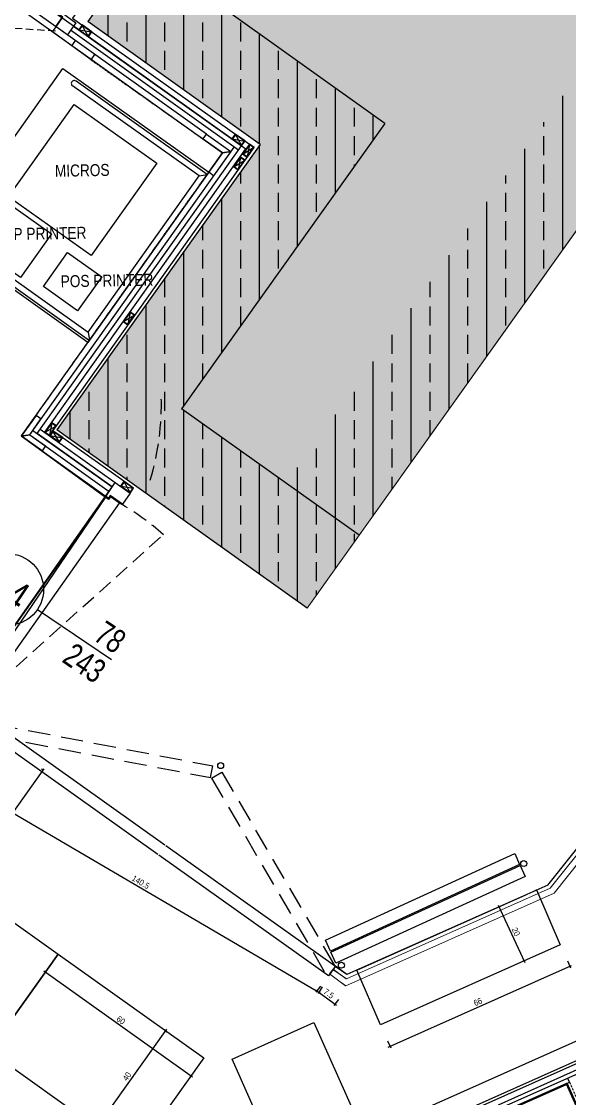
# Model space of a CAD drawing. Header units: millimetres. Extents: x 2562 to 7288, y 778 to 5635.
# Drawn here: x 4921.4 to 5105.1, y 2502.6 to 2863.7 of the extents above; entities that cross this region are included whole.
import ezdxf
from ezdxf.enums import TextEntityAlignment as Align

# ---------------------------------------------------------------- set-up
doc = ezdxf.new("R2010")
doc.units = ezdxf.units.MM
doc.linetypes.add('DOT', pattern=[6.35, 0, -6.35])
doc.linetypes.add('HIDDEN', pattern=[0.375, 0.25, -0.125])
for name, color, linetype, lineweight in [('-DWG_ANA', 7, 'Continuous', 50), ('-DWG_DETAY1', 7, 'Continuous', 25), ('-DWG_DETAY4', 7, 'DOT', 18), ('NO', 7, 'Continuous', 30), ('SHG-STRUCTURE', 1, 'Continuous', 18), ('x-ref_base plan 1$0$SHG-WALL-HATCH', 252, 'Continuous', 5), ('x-ref_base plan 1$0$SHG-WALLS', 6, 'Continuous', 30), ('x-ref_base plan 1$0$SHG-WALLS-EXISTING', 214, 'Continuous', 18)]:
    doc.layers.add(name, color=color, linetype=linetype, lineweight=lineweight)
doc.layers.add('0-COTTURA', color=7, linetype='Continuous', lineweight=30, true_color=0xdfb520)
for name, color, linetype in [('0-gnl-gor1', 1, 'Continuous'), ('0-gnl-gor3', 252, 'Continuous'), ('0-gnl-knst-metal', 3, 'Continuous'), ('0-gnl-mevcut', 253, 'Continuous'), ('0-gnl-not', 8, 'Continuous'), ('0-gnl-smbl-kapi', 6, 'Continuous'), ('0-gnl-tarama', 252, 'Continuous'), ('0-gnl-ust', 191, 'HIDDEN'), ('1-gnl-ahsap', 33, 'Continuous'), ('1-gnl-metal', 141, 'Continuous'), ('1-gnl-seramik', 71, 'Continuous'), ('2-tef-sabit', 251, 'Continuous'), ('2-tef-sbt-mobilya', 251, 'Continuous'), ('3-dvr-alcıkarton', 11, 'Continuous'), ('4-dsm-gorunus', 241, 'Continuous'), ('a-wall', 4, 'Continuous'), ('BH-DO-NOTLAR', 12, 'Continuous'), ('DUV-SOLİD', 251, 'Continuous')]:
    doc.layers.add(name, color=color, linetype=linetype)
doc.styles.add('geomim', font='ARIALN.TTF')
doc.styles.add('ROMANS', font='romans.shx', dxfattribs={"width": 0.8})
doc.dimstyles.new('geomim-10', dxfattribs={"dimtxt": 2, "dimasz": 0.6, "dimexe": 0.6, "dimexo": 1, "dimgap": 0.6, "dimtad": 1, "dimdec": 1, "dimdsep": 46, "dimtxsty": 'geomim', "dimblk": 'ARCHTICK', "dimcen": -1, "dimdle": 0.6, "dimclrt": 256, "dimadec": 0, "dimazin": 0, "dimtfac": 1, "dimtdec": 1, "dimtofl": 0, "dimtmove": 2, "dimatfit": 3, "dimldrblk": 'DOT', "dimfxl": 2, "dimfxlon": 1, "dimtolj": 1, "dimtzin": 0, "dimarcsym": 0})

# ---------------------------------------------------------------- blocks, each defined once
blk = doc.blocks.new('REINFORCEMENT')
at = {"layer": 'DUV-SOLİD'}
h = blk.add_hatch(dxfattribs=at)
h.set_pattern_fill('ANSI33', color=256, scale=2, angle=45, style=0)
h.set_pattern_definition([(90, (-31498.619, -9036.518), (-12.7, -1e-15), []), (90, (-31492.269, -9030.168), (-12.7, -1e-15), [6.35, -3.175])])
h.paths.add_polyline_path([(-28491.75, -4956.1), (-28570.51, -5066.36), (-28516.8, -5104.72), (-28637.23, -5273.35), (-28622.47, -5283.86), (-28781.45, -5507.03), (-28837.24, -5467.28), (-28917.02, -5579.27), (-28859.19, -5620.47), (-28927.37, -5716.16), (-28843.41, -5775.98), (-28337.5, -5066.27)])
h.paths.add_polyline_path([(-28484.78, -4997.95), (-28379.33, -5073.26), (-28850.43, -5734.14), (-28885.53, -5709.14), (-28817.35, -5613.44), (-28875.18, -5572.24), (-28830.21, -5509.12), (-28774.42, -5548.87), (-28580.63, -5276.84), (-28595.36, -5266.34), (-28474.95, -5097.74), (-28528.66, -5059.38)], flags=16)
at = {"layer": 'a-wall'}
for p, q in [((-28837.24, -5467.28), (-28917.02, -5579.27)), ((-28817.35, -5613.44), (-28875.18, -5572.24)), ((-28859.19, -5620.47), (-28917.02, -5579.27)), ((-28817.35, -5613.44), (-28885.53, -5709.14)), ((-28859.19, -5620.47), (-28927.37, -5716.16)), ((-28826.01, -5751.54), (-28885.53, -5709.14)), ((-28843.41, -5775.98), (-28927.37, -5716.16))]:
    blk.add_line(p, q, dxfattribs=at)
blk = doc.blocks.new('20x40 kutu profil')
for points in [[(1, -2), (-1, -2), (-1, 2), (1, 2)], [(0.85, -1.85), (-0.85, -1.85), (-0.85, 1.85), (0.85, 1.85)]]:
    blk.add_lwpolyline(points, close=True)
at = {"color": 251}
for points in [[(-0.85, 1.85), (0.85, -1.85)], [(-0.85, -1.85), (0.85, 1.85)]]:
    blk.add_lwpolyline(points, dxfattribs=at)
blk = doc.blocks.new('KAPI KOD')
blk.add_lwpolyline([(24, 0), (84, 0)])
blk.add_circle((0, 0), 24)
at = {"color": 252, "style": 'geomim', "width": 0.9}
for tag, p in [('GEN', (84, 4)), ('YUK', (84, -20))]:
    blk.add_attdef(tag, text='', height=16, dxfattribs=at).set_placement(p, align=Align.RIGHT)
blk.add_attdef('KAPI_KODU', text='', height=20, dxfattribs=at).set_placement((0, 0), align=Align.MIDDLE_CENTER)
blk = doc.blocks.new('wc ana kapı yeni')
at = {"layer": '0-gnl-tarama', "linetype": 'HIDDEN', "ltscale": 10}
blk.add_lwpolyline([(-18.99, -1.3), (-87.75, -44.04)], dxfattribs=at)
blk.add_arc((-17.31, -1.3), 82.39, 179.9996, 211.2453, dxfattribs=at)
blk = doc.blocks.new('d44')
at = {"layer": '0-gnl-tarama', "linetype": 'HIDDEN', "ltscale": 20}
blk.add_lwpolyline([(41.65, 4.88), (-37.55, 23.22)], dxfattribs=at)
blk.add_arc((40.25, 13.45), 78.42, 172.8414, 186.1092, dxfattribs=at)
at = {"layer": '1-gnl-ahsap'}
blk.add_line((44.91, -0.12), (44.96, 6.2), dxfattribs=at)
for points in [[(-42.61, 6.11), (-38.02, 6.1), (-38.02, 1.1), (-37.02, 1.1), (-37.02, 0.1), (-42.61, -0.09)], [(44.95, 5.88), (41.95, 5.88), (41.95, 0.88), (40.95, 0.88), (40.95, -0.12), (44.95, -0.12)]]:
    blk.add_lwpolyline(points, close=True, dxfattribs=at)
blk.add_lwpolyline([(-36.72, 0.1), (40.65, -0.12), (40.65, 1.18), (41.65, 1.18), (41.65, 4.88), (-37.72, 5.1), (-37.72, 1.4), (-36.72, 1.4), (-36.72, 0.1)], dxfattribs=at)
at = {"layer": '0-gnl-knst-metal', "xscale": -1}
blk.add_blockref('20x40 kutu profil', (-43.61, 4.1), dxfattribs=at)
at = {"layer": '0-gnl-knst-metal', "xscale": -1, "rotation": 269.5218120999773}
blk.add_blockref('20x40 kutu profil', (46.93, 2.69), dxfattribs=at)
blk = doc.blocks.new('boh')
at = {"layer": '0-gnl-mevcut'}
blk.add_blockref('REINFORCEMENT', (-22625.96, -13503.28), dxfattribs=at)
blk.add_blockref('REINFORCEMENT', (-22625.96, -13503.28), dxfattribs=at)
blk.add_blockref('REINFORCEMENT', (-22625.96, -13503.28), dxfattribs=at)
blk = doc.blocks.new('ws')
at = {"layer": '0-gnl-gor1'}
for p, q in [((-0.88, -54), (-0.88, 0)), ((-69.13, 0), (-69.13, -54)), ((-67.13, -2), (-67.13, -54)), ((-2.88, -2), (-67.13, -2)), ((-2.88, -54), (-2.88, -2))]:
    blk.add_line(p, q, dxfattribs=at)
for points in [[(0, 0), (0, -60), (-70, -60), (-70, 0), (0, 0)], [(-67.13, -2), (-69.13, 0)], [(-2.88, -2), (-0.88, 0)]]:
    blk.add_lwpolyline(points, dxfattribs=at)
for points in [[(-20.64, -9), (-6.64, -9), (-6.64, -23), (-20.64, -23)], [(-62.4, -16), (-24.4, -16), (-24.4, -50), (-62.4, -50)], [(-22.64, -31), (-4.64, -31), (-4.64, -50), (-22.64, -50)]]:
    blk.add_lwpolyline(points, close=True, dxfattribs=at)
for centre in [(-68.13, -54), (-1.88, -54)]:
    blk.add_arc(centre, 1, 180, 0, dxfattribs=at)
at = {"layer": '0-gnl-not', "style": 'geomim'}
for s, p in [('POS PRINTER', (-9.8, -18.12, 0)), ('SLIP PRINTER', (-9.48, -45.74, 0))]:
    blk.add_text(s, height=4, rotation=126.4863, dxfattribs=at).set_placement(p)
at = {"layer": '0-gnl-not', "extrusion": (-4.71861e-05, 2.11454e-05, 1), "style": 'geomim'}
blk.add_text('MICROS', height=4, rotation=126.4863, dxfattribs=at).set_placement((-38.88, -41.16, 0))
blk = doc.blocks.new('T_140')
at = {"layer": '-DWG_ANA', "color": 0}
blk.add_lwpolyline([(0, 0), (140, 0), (140, -70), (0, -70)], close=True, dxfattribs=at)
blk = doc.blocks.new('1fr-cgn2c')
at = {"layer": '-DWG_DETAY1', "color": 0}
for points in [[(46, -72), (46, -76), (2, -76), (2, -72)], [(94, -72), (94, -76), (50, -76), (50, -72)], [(138, -72), (138, -75), (98, -75), (98, -72)]]:
    blk.add_lwpolyline(points, close=True, dxfattribs=at)
at = {"layer": '-DWG_DETAY4', "color": 0}
for points in [[(2, -76), (2, -106), (46, -106), (46, -76)], [(50, -76), (50, -106), (94, -106), (94, -76)]]:
    blk.add_lwpolyline(points, dxfattribs=at)
at = {"layer": '-DWG_ANA', "color": 0}
blk.add_blockref('T_140', (0, 0), dxfattribs=at)
at = {"layer": 'NO', "linetype": 'Continuous', "style": 'ROMANS', "width": 0.8}
blk.add_attdef('NO', text='', height=10, dxfattribs=at).set_placement((120.2, -87), align=Align.MIDDLE)
blk = doc.blocks.new('FOH OPTION01')
at = {"layer": '0-gnl-tarama'}
h = blk.add_hatch(dxfattribs=at)
h.set_pattern_fill('DOTS', color=256, scale=3, angle=24.0015)
h.set_pattern_definition([(24.00153, (-794.98, -3518.197), (0.2381545, 5.319308), [0, -4.7625])])
edge = h.paths.add_edge_path()
edge.add_line((-66.78, -334.31), (-647.66, -592.95))
edge.add_line((-647.66, -592.95), (-760.54, -338.9))
edge.add_line((-760.54, -338.9), (-705.71, -314.54))
edge.add_line((-705.71, -314.54), (-617.2, -513.71))
edge.add_line((-617.2, -513.71), (-135.23, -299.11))
edge.add_line((-135.23, -299.11), (-122.53, -209.47))
edge.add_line((-122.53, -209.47), (-66.91, -334.37))
at = {"layer": '0-gnl-gor3', "linetype": 'Continuous'}
ref = blk.add_blockref('1fr-cgn2c', (-607.93, -270.98), dxfattribs=dict(at, xscale=-1, rotation=24.0015332880159))
ref.add_attrib('NO', 'A.15', dxfattribs={"layer": 'NO', "linetype": 'Continuous', "height": 10, "rotation": 204.0015, "style": 'ROMANS', "width": 0.8}).set_placement((-590.04, -356.5), align=Align.MIDDLE)
at = {"layer": '0-gnl-gor3', "linetype": 'Continuous', "style": 'ROMANS', "width": 0.8}
blk.add_attdef('A.19', text='', height=10, rotation=114.0015, dxfattribs=at).set_placement((-61.1, -232.3), align=Align.MIDDLE)
at = {"layer": 'NO', "linetype": 'Continuous', "style": 'ROMANS', "width": 0.8}
blk.add_attdef('A.12', text='', height=10, rotation=26.2891, dxfattribs=at).set_placement((-701.94, -360.8), align=Align.MIDDLE)
blk = doc.blocks.new('_ArchTick')
at = {"color": 0, "linetype": 'ByBlock', "const_width": 0.15}
blk.add_lwpolyline([(-0.5, -0.5), (0.5, 0.5)], dxfattribs=at)
blk = doc.blocks.new('*D304')
at = {"layer": '0-COTTURA', "color": 0, "lineweight": -2, "ltscale": 3, "transparency": 16777216}
for p, q in [((5081.19, 2567.44), (5090.06, 2548.19)), ((5081.44, 2566.89), (5081.99, 2567.14)), ((5089.81, 2548.73), (5090.36, 2548.98))]:
    blk.add_line(p, q, dxfattribs=at)
at = {"layer": '0-COTTURA', "color": 0, "lineweight": -2, "ltscale": 3, "transparency": 16777216, "xscale": 0.6, "yscale": 0.6, "zscale": 0.6}
for p, rotation in [((5081.44, 2566.89), 114.7419167389822), ((5089.81, 2548.73), 294.7419167389822)]:
    blk.add_blockref('_ArchTick', p, dxfattribs=dict(at, rotation=rotation))
at = {"layer": '0-COTTURA', "ltscale": 3, "transparency": 16777216, "insert": (5087.1, 2558.49), "char_height": 2, "attachment_point": 5, "rotation": 294.7419, "style": 'geomim'}
blk.add_mtext('\\A1;20', dxfattribs=at)
blk = doc.blocks.new('_Dot')
at = {"color": 0, "linetype": 'ByBlock', "lineweight": -2}
blk.add_line((-0.5, 0), (-1, 0), dxfattribs=at)
at = {"color": 0, "linetype": 'ByBlock', "const_width": 0.5}
blk.add_lwpolyline([(-0.25, 0, 1), (0.25, 0, 1)], format="xyb", close=True, dxfattribs=at)
blk = doc.blocks.new('*D305')
at = {"layer": '0-COTTURA', "color": 0, "lineweight": -2, "ltscale": 3, "transparency": 16777216}
for p, q in [((5044.33, 2519.84), (5105.72, 2547.17)), ((5104.36, 2548.76), (5105.41, 2546.38)), ((5044.06, 2521.91), (5045.12, 2519.54))]:
    blk.add_line(p, q, dxfattribs=at)
at = {"layer": '0-COTTURA', "color": 0, "lineweight": -2, "ltscale": 3, "transparency": 16777216, "xscale": 0.6, "yscale": 0.6, "zscale": 0.6}
for p, rotation in [((5105.17, 2546.93), 23.999999999822), ((5044.88, 2520.08), 203.999999999822)]:
    blk.add_blockref('_ArchTick', p, dxfattribs=dict(at, rotation=rotation))
at = {"layer": '0-COTTURA', "ltscale": 3, "transparency": 16777216, "insert": (5074.36, 2534.99), "char_height": 2, "attachment_point": 5, "rotation": 24, "style": 'geomim'}
blk.add_mtext('\\A1;66', dxfattribs=at)
blk = doc.blocks.new('*D306')
at = {"layer": '0-COTTURA', "color": 0, "lineweight": -2, "ltscale": 3, "transparency": 16777216}
for p, q in [((4969.97, 2525.83), (4946.07, 2492.27)), ((4969.63, 2525.34), (4970.11, 2524.99)), ((4946.42, 2492.76), (4946.91, 2492.41))]:
    blk.add_line(p, q, dxfattribs=at)
at = {"layer": '0-COTTURA', "color": 0, "lineweight": -2, "ltscale": 3, "transparency": 16777216, "xscale": 0.6, "yscale": 0.6, "zscale": 0.6}
for p, rotation in [((4969.63, 2525.34), 54.53400651581272), ((4946.42, 2492.76), 234.5340065158127)]:
    blk.add_blockref('_ArchTick', p, dxfattribs=dict(at, rotation=rotation))
at = {"layer": '0-COTTURA', "ltscale": 3, "transparency": 16777216, "insert": (4956.7, 2509.99), "char_height": 2, "attachment_point": 5, "rotation": 54.534, "style": 'geomim'}
blk.add_mtext('\\A1;40', dxfattribs=at)
blk = doc.blocks.new('*D307')
at = {"layer": '0-COTTURA', "color": 0, "lineweight": -2, "ltscale": 3, "transparency": 16777216}
for p, q in [((4978.64, 2509.79), (4928.79, 2545.3)), ((4929.69, 2545.52), (4928.93, 2544.46)), ((4978.56, 2510.71), (4977.8, 2509.65))]:
    blk.add_line(p, q, dxfattribs=at)
at = {"layer": '0-COTTURA', "color": 0, "lineweight": -2, "ltscale": 3, "transparency": 16777216, "xscale": 0.6, "yscale": 0.6, "zscale": 0.6}
for p, rotation in [((4929.28, 2544.95), 144.5340065157916), ((4978.15, 2510.14), 324.5340065157915)]:
    blk.add_blockref('_ArchTick', p, dxfattribs=dict(at, rotation=rotation))
at = {"layer": '0-COTTURA', "ltscale": 3, "transparency": 16777216, "insert": (4954.66, 2528.86), "char_height": 2, "attachment_point": 5, "rotation": 324.534, "style": 'geomim'}
blk.add_mtext('\\A1;60', dxfattribs=at)
blk = doc.blocks.new('*D308')
at = {"layer": '0-COTTURA', "color": 0, "lineweight": -2, "ltscale": 3, "transparency": 16777216}
for p, q in [((4900.8, 2573.64), (4928.94, 2613.14)), ((4928.59, 2612.65), (4928.1, 2613)), ((4901.15, 2574.12), (4900.66, 2574.47))]:
    blk.add_line(p, q, dxfattribs=at)
at = {"layer": '0-COTTURA', "color": 0, "lineweight": -2, "ltscale": 3, "transparency": 16777216, "xscale": 0.6, "yscale": 0.6, "zscale": 0.6}
for p, rotation in [((4928.59, 2612.65), 54.53900406297862), ((4901.15, 2574.12), 234.5390040629786)]:
    blk.add_blockref('_ArchTick', p, dxfattribs=dict(at, rotation=rotation))
at = {"layer": '0-COTTURA', "ltscale": 3, "transparency": 16777216, "insert": (4913.55, 2594.33), "char_height": 2, "attachment_point": 5, "rotation": 54.539, "style": 'geomim'}
blk.add_mtext('\\A1;47.3', dxfattribs=at)
blk = doc.blocks.new('*D310')
at = {"layer": '0-COTTURA', "color": 0, "lineweight": -2, "ltscale": 3, "transparency": 16777216}
for p, q in [((4900.9, 2610.98), (4899.59, 2608.74)), ((4899.37, 2609.56), (5021.63, 2537.97)), ((5022.13, 2540), (5020.81, 2537.75))]:
    blk.add_line(p, q, dxfattribs=at)
at = {"layer": '0-COTTURA', "color": 0, "lineweight": -2, "ltscale": 3, "transparency": 16777216, "xscale": 0.6, "yscale": 0.6, "zscale": 0.6}
for p, rotation in [((4899.89, 2609.26), 149.6475439657509), ((5021.12, 2538.27), 329.6475439657509)]:
    blk.add_blockref('_ArchTick', p, dxfattribs=dict(at, rotation=rotation))
at = {"layer": '0-COTTURA', "ltscale": 3, "transparency": 16777216, "insert": (4961.32, 2575.16), "char_height": 2, "attachment_point": 5, "rotation": 329.6475, "style": 'geomim'}
blk.add_mtext('\\A1;140.5', dxfattribs=at)
blk = doc.blocks.new('*D311')
at = {"layer": '0-COTTURA', "color": 0, "lineweight": -2, "ltscale": 3, "transparency": 16777216}
for p, q in [((5019.92, 2539.05), (5026.91, 2533.87)), ((5021.6, 2540.3), (5020.05, 2538.21)), ((5027.62, 2535.83), (5026.07, 2533.74))]:
    blk.add_line(p, q, dxfattribs=at)
at = {"layer": '0-COTTURA', "color": 0, "lineweight": -2, "ltscale": 3, "transparency": 16777216, "xscale": 0.6, "yscale": 0.6, "zscale": 0.6}
for p, rotation in [((5020.4, 2538.69), 143.4595771465183), ((5026.43, 2534.22), 323.4595771465184)]:
    blk.add_blockref('_ArchTick', p, dxfattribs=dict(at, rotation=rotation))
at = {"layer": '0-COTTURA', "ltscale": 3, "transparency": 16777216, "insert": (5024.38, 2537.76), "char_height": 2, "attachment_point": 5, "rotation": 323.4596, "style": 'geomim'}
blk.add_mtext('\\A1;7.5', dxfattribs=at)
blk = doc.blocks.new('kkk')
at = {"ltscale": 3}
blk.add_line((-51607.45, -19102.73), (-51606.67, -19101.63), dxfattribs=at)
at = {"layer": '1-gnl-ahsap'}
for points in [[(-51676.02, -19058.5), (-51675.96, -19058.42), (-51673.11, -19060.45), (-51670.79, -19057.19), (-51669.98, -19057.77), (-51669.4, -19056.96), (-51673.95, -19053.71), (-51676.91, -19057.87)], [(-51606.67, -19101.63), (-51607.45, -19102.73), (-51606.63, -19103.31), (-51608.78, -19106.32), (-51672.87, -19060.62), (-51670.72, -19057.61), (-51669.91, -19058.19), (-51669.15, -19057.13), (-51606.67, -19101.63)], [(-51605.74, -19108.61), (-51605.69, -19108.52), (-51608.54, -19106.5), (-51606.22, -19103.24), (-51607.03, -19102.66), (-51606.45, -19101.84), (-51601.89, -19105.09), (-51604.85, -19109.24)]]:
    blk.add_lwpolyline(points, dxfattribs=at)

msp = doc.modelspace()

# ---------------------------------------------------------------- hatches: boundary and pattern name
at = {"layer": 'x-ref_base plan 1$0$SHG-WALL-HATCH'}
msp.add_hatch(color=256, dxfattribs=at).paths.add_polyline_path([(5023.31, 2975.69), (4943.53, 2863.7), (5001.35, 2822.51), (4933.18, 2726.81), (5017.12, 2666.97), (5165.13, 2874.61)])

# ---------------------------------------------------------------- linework, layer by layer
msp.add_line((4955.38, 2763.14, -0.01), (4957.01, 2761.98, -0.01))
at = {"ltscale": 3}
msp.add_line((4924.1, 2725.17, 0), (4922, 2724.81), dxfattribs=at)
at = {"color": 1, "ltscale": 3}
msp.add_lwpolyline([(4799.56, 2490.71), (4898.06, 2631.45), (4746.77, 2739.49), (4751.12, 2745.58), (4902.37, 2637.59), (4951.71, 2707.71), (4926.58, 2725.55), (4995.12, 2822.04), (4940.52, 2860.93), (4938.76, 2862.18), (4773.3, 2980.06), (4651.98, 2807.06), (4451.53, 2949.86), (4444.73, 2939.92), (4408.89, 2964.47), (4353.34, 2886.94), (4389.21, 2862.37), (4317.71, 2762), (4279.25, 2788.35)], dxfattribs=at)
at = {"layer": '0-COTTURA', "ltscale": 3}
for p, q in [((4984.76, 2610.2), (4985.51, 2614.13)), ((4985.06, 2609.99), (4988.51, 2612.01)), ((5086.7, 2584.71), (5088.36, 2581.07)), ((5088.53, 2580.71), (5090.19, 2577.07)), ((5026.59, 2547), (5024.64, 2544.4))]:
    msp.add_line(p, q, dxfattribs=at)
for points in [[(4967.06, 2584.41), (4910.17, 2624.86), (4912.49, 2628.12), (4969.38, 2587.67)], [(4969.7, 2587.44), (5026.59, 2547), (5024.27, 2543.74), (4967.38, 2584.18)], [(5088.36, 2581.07), (5024.89, 2552.03), (5023.23, 2555.66), (5086.7, 2584.71)], [(5090.19, 2577.07), (5026.72, 2548.02), (5025.06, 2551.66), (5088.53, 2580.71)]]:
    msp.add_lwpolyline(points, dxfattribs=at)
at = {"layer": '0-COTTURA', "linetype": 'HIDDEN', "ltscale": 30}
for points in [[(4912.49, 2628.12), (4985.51, 2614.13)], [(4911.73, 2624.19), (4984.76, 2610.2)], [(4988.51, 2612.01), (5026.52, 2546.9)], [(4985.06, 2609.99), (5023.06, 2544.88)]]:
    msp.add_lwpolyline(points, dxfattribs=at)
at = {"layer": '0-COTTURA', "color": 12, "ltscale": 3}
for points in [[(4910.39, 2518.43), (4861.52, 2553.24), (4884.73, 2585.82), (4933.6, 2551.01)], [(4959.26, 2483.62), (4910.39, 2518.43), (4933.6, 2551.01), (4982.46, 2516.19)], [(5019.35, 2528.03), (5035.62, 2491.49), (5008.22, 2479.29), (4991.95, 2515.83)]]:
    msp.add_lwpolyline(points, close=True, dxfattribs=at)
msp.add_lwpolyline([(5092.9, 2571.99), (5094.06, 2572.51), (5101.96, 2554.14), (5041.67, 2527.29), (5033.77, 2545.67), (5090.43, 2570.89)], dxfattribs=at)
at = {"layer": '0-COTTURA', "ltscale": 3}
for centre in [(4988.12, 2614.21), (5089.72, 2581.37), (5028.59, 2547.28)]:
    msp.add_circle(centre, 1, dxfattribs=at)
at = {"layer": '0-gnl-knst-metal', "color": 252}
for p, q in [((4929.11, 2726.01), (4996.58, 2820.99, -0.01)), ((4933.06, 2728.11), (4999.37, 2821.46, -0.02)), ((4927.65, 2727.06), (4952.74, 2709.18)), ((4955.67, 2709.55), (4931.89, 2726.49)), ((4733.27, 2347.32), (5133.05, 2525.83))]:
    msp.add_line(p, q, dxfattribs=at)
for points in [[(4938.76, 2862.18), (4996.59, 2820.99)], [(4996.58, 2820.99), (4996.58, 2820.99)]]:
    msp.add_lwpolyline(points, dxfattribs=at)
at = {"layer": '0-gnl-tarama', "linetype": 'HIDDEN', "ltscale": 20}
msp.add_arc((4879.56, 2735.41), 88.68, 343.3114, 1.8054, dxfattribs=at)
at = {"layer": '0-gnl-ust', "ltscale": 3}
for p, q in [((4944.72, 2850.87), (4982.26, 2824.32)), ((4926.23, 2731.62, 0), (4984.15, 2813.16, -0.01))]:
    msp.add_line(p, q, dxfattribs=at)
at = {"layer": '0-gnl-ust', "color": 3, "linetype": 'HIDDEN', "ltscale": 3}
msp.add_lwpolyline([(5105.06, 2508.08), (5156.67, 2392.17), (5562.37, 2573.39), (5510.39, 2690.15)], dxfattribs=at)
at = {"layer": '1-gnl-ahsap'}
for p, q in [((4924.1, 2725.17, 0), (4992.61, 2821.62, -0.01)), ((4926.6, 2725.59), (4995.12, 2822.04, -0.01)), ((4995.12, 2822.04, -0.01), (4996.28, 2823.67, -0.01)), ((4925.14, 2726.63), (4951.71, 2707.71)), ((4921.6, 2725.1), (4922, 2724.81)), ((4921.72, 2724.4, 0), (4922, 2724.81, 0)), ((4921.72, 2724.4), (4949.68, 2704.49)), ((4924.1, 2725.17), (4950.77, 2706.16))]:
    msp.add_line(p, q, dxfattribs=at)
for points in [[(5132.02, 3018.55), (5077.95, 2942.65), (5022.18, 2982.38), (4938.46, 2864.86), (4999.37, 2821.46)], [(4944.72, 2850.87), (4931.77, 2860.29)], [(4931.78, 2860.29), (4932.93, 2861.92)], [(4983.42, 2825.95), (4932.93, 2861.92)], [(4994.07, 2820.57), (4937.75, 2860.76)], [(4938.31, 2855.66), (4939.46, 2857.3)], [(4944.72, 2850.87), (4945.96, 2852.63)]]:
    msp.add_lwpolyline(points, dxfattribs=at)
at = {"layer": '1-gnl-ahsap', "ltscale": 3}
for points in [[(4982.26, 2824.32), (4983.42, 2825.95), (4991.57, 2820.16), (4988.78, 2819.68), (4982.26, 2824.31)], [(4921.72, 2724.4), (4922.01, 2724.81), (4924.1, 2725.17), (4929.39, 2721.39), (4928.23, 2719.76), (4921.72, 2724.4)]]:
    msp.add_lwpolyline(points, dxfattribs=at)
for points, elevation in [([(4984.15, 2813.16), (4988.78, 2819.68), (4991.56, 2820.16), (4985.77, 2812.01), (4984.15, 2813.16)], -0.01), ([(4927.86, 2730.47), (4926.23, 2731.62), (4921.6, 2725.1), (4922.01, 2724.81), (4924.1, 2725.17), (4927.86, 2730.47)], 0)]:
    msp.add_lwpolyline(points, dxfattribs=dict(at, elevation=elevation))
at = {"layer": '1-gnl-metal', "ltscale": 3}
msp.add_lwpolyline([(5105.06, 2508.07), (5104.45, 2509.44)], dxfattribs=at)
at = {"layer": '1-gnl-seramik'}
for p, q in [((5011.58, 2466.33), (5105.06, 2508.08)), ((5104.44, 2509.47), (5105.05, 2508.1))]:
    msp.add_line(p, q, dxfattribs=at)
at = {"layer": '3-dvr-alcıkarton'}
for p, q in [((5097.85, 2574.15), (5222.1, 2730.4)), ((5097.85, 2574.15), (5030.41, 2544.12)), ((5030.41, 2544.12), (5026.52, 2546.9)), ((5030.41, 2544.12), (5026.59, 2547)), ((5081.28, 2500.52), (5108.68, 2512.75)), ((5081.81, 2499.34), (5109.21, 2511.57))]:
    msp.add_line(p, q, dxfattribs=at)
at = {"layer": '4-dsm-gorunus', "ltscale": 3}
msp.add_lwpolyline([(4278.52, 2784.24), (4318.67, 2756.74), (4394.06, 2863.05), (4357.04, 2889.02), (4408.16, 2960.36), (4445.48, 2934.75), (4452.45, 2944.54), (4652.92, 2801.71), (4666.94, 2821.37), (4657, 2828.71), (4707.57, 2899.49), (4717.49, 2892.41), (4774.59, 2972.36), (4988.78, 2819.68), (4921.18, 2724.79), (4949.5, 2704.24), (4905.88, 2640.33), (4750.52, 2751.28), (4741.4, 2738.51), (4892.77, 2630.53), (4798.36, 2492.15)], dxfattribs=at)
at = {"layer": 'SHG-STRUCTURE'}
for p, q in [((5098.64, 2573.13), (5223.08, 2729.62)), ((5099.9, 2571.5), (5224.64, 2728.37)), ((5099.9, 2571.5), (5030.04, 2540.4)), ((5098.64, 2573.13), (5030.27, 2542.69)), ((5030.27, 2542.69), (5025.76, 2545.9)), ((5030.25, 2542.68), (5025.84, 2546)), ((5029.98, 2540.38), (5024.64, 2544.4)), ((5030.04, 2540.4), (5028.49, 2541.5))]:
    msp.add_line(p, q, dxfattribs=at)
at = {"layer": 'x-ref_base plan 1$0$SHG-WALL-HATCH'}
msp.add_lwpolyline([(4943.53, 2863.7), (5023.31, 2975.69), (5165.13, 2874.61), (5017.12, 2666.97), (4933.18, 2726.81), (5001.35, 2822.51)], close=True, dxfattribs=at)
at = {"layer": 'x-ref_base plan 1$0$SHG-WALLS'}
for p, q in [((4733.04, 2355.21), (5581.52, 2732.99)), ((4735.47, 2349.76), (5583.17, 2727.19))]:
    msp.add_line(p, q, dxfattribs=at)
at = {"layer": 'x-ref_base plan 1$0$SHG-WALLS-EXISTING'}
msp.add_lwpolyline([(5017.12, 2666.97), (4933.18, 2726.81), (5001.35, 2822.51), (4943.53, 2863.7), (5023.31, 2975.69), (5079.1, 2935.94), (5238.08, 3159.11), (5223.31, 3169.62), (5343.75, 3338.25), (5290.04, 3376.61), (5368.79, 3486.87), (5523.05, 3376.7), (5017.14, 2667)], dxfattribs=at)

# ---------------------------------------------------------------- block references
msp.add_blockref('kkk', (56541.47, 21968.41))
at = {"rotation": 234.8931110376148}
msp.add_blockref('d44', (4928.3, 2674.26), dxfattribs=at)
at = {"layer": '0-gnl-knst-metal', "xscale": -1}
for p, rotation in [((4942.73, 2860.59), 234.5340057268503), ((4994.07, 2824.01, -0.01), 234.5108932644397), ((4997.4, 2820.41), 144.510894847827), ((4994.36, 2816.14, -0.01), 144.510894847827), ((4957.35, 2764.19, -0.01), 144.5340073102377), ((4931.09, 2727.06), 144.5340073102377), ((4932.95, 2724.52), 234.8931110376148)]:
    msp.add_blockref('20x40 kutu profil', p, dxfattribs=dict(at, rotation=rotation))
at = {"layer": '0-gnl-mevcut'}
msp.add_blockref('REINFORCEMENT', (33860.55, 8442.97), dxfattribs=at)
msp.add_blockref('REINFORCEMENT', (33860.55, 8442.97), dxfattribs=at)
msp.add_blockref('REINFORCEMENT', (33860.55, 8442.97), dxfattribs=at)
msp.add_blockref('REINFORCEMENT', (33860.55, 8442.97), dxfattribs=at)
at = {"layer": '0-gnl-smbl-kapi'}
for p, xscale, yscale, zscale, rotation, values in [((4889.25, 2872.73), 0.5, 0.5, 0.5, 56.28442867366174, {'KAPI_KODU': 'D5', 'YUK': '243', 'GEN': '80'}), ((4916.75, 2673.27), 0.4999999999999999, 0.4999999999999999, 0.4999999999999999, 325.9970041032655, {'KAPI_KODU': 'D4', 'YUK': '243', 'GEN': '78'})]:
    msp.add_blockref('KAPI KOD', p, dxfattribs=dict(at, xscale=xscale, yscale=yscale, zscale=zscale, rotation=rotation)).add_auto_attribs(values)
at = {"layer": '1-gnl-ahsap', "rotation": 324.5460344483848}
msp.add_blockref('wc ana kapı yeni', (4949, 2850.54), dxfattribs=at)
at = {"layer": '2-tef-sabit', "color": 12}
msp.add_blockref('FOH OPTION01', (5712.12, 2778.54), dxfattribs=at)
at = {"layer": '2-tef-sbt-mobilya', "extrusion": (7.27389e-05, 9.91002e-05, 1), "rotation": 234.611938086846}
msp.add_blockref('ws', (4943.61, 2756.09, 0.63), dxfattribs=at)
at = {"layer": 'BH-DO-NOTLAR'}
msp.add_blockref('boh', (56486.51, 21946.25), dxfattribs=at)

# ---------------------------------------------------------------- dimensions: what is measured, and where the dimension line sits
at = {"layer": '0-COTTURA', "color": 251, "ltscale": 3}
for p1, p2, distance, picture, middle in [((4903.46, 2615.35), (5024.68, 2544.36), -7.06, '*D310', (4961.32, 2575.16)), ((4901.52, 2573.86), (4928.97, 2612.39), 0.46, '*D308', (4913.55, 2594.33)), ((5081.44, 2566.89), (5089.81, 2548.73), 0, '*D304', (5087.1, 2558.49)), ((5041.67, 2527.29), (5101.96, 2554.14), -7.89, '*D305', (5074.36, 2534.99)), ((4979.14, 2511.53), (4930.27, 2546.34), 1.71, '*D307', (4954.66, 2528.86)), ((5024.64, 2544.4), (5030.66, 2539.93), -7.11, '*D311', (5024.38, 2537.76)), ((4969.63, 2525.34), (4946.42, 2492.76), 0, '*D306', (4956.7, 2509.99))]:
    dim = msp.add_aligned_dim(p1=p1, p2=p2, distance=distance, dimstyle='geomim-10', dxfattribs=at)
    dim.commit()
    dim.dimension.update_dxf_attribs({"geometry": picture, "text_midpoint": middle})

doc.saveas('drawing.dxf')
